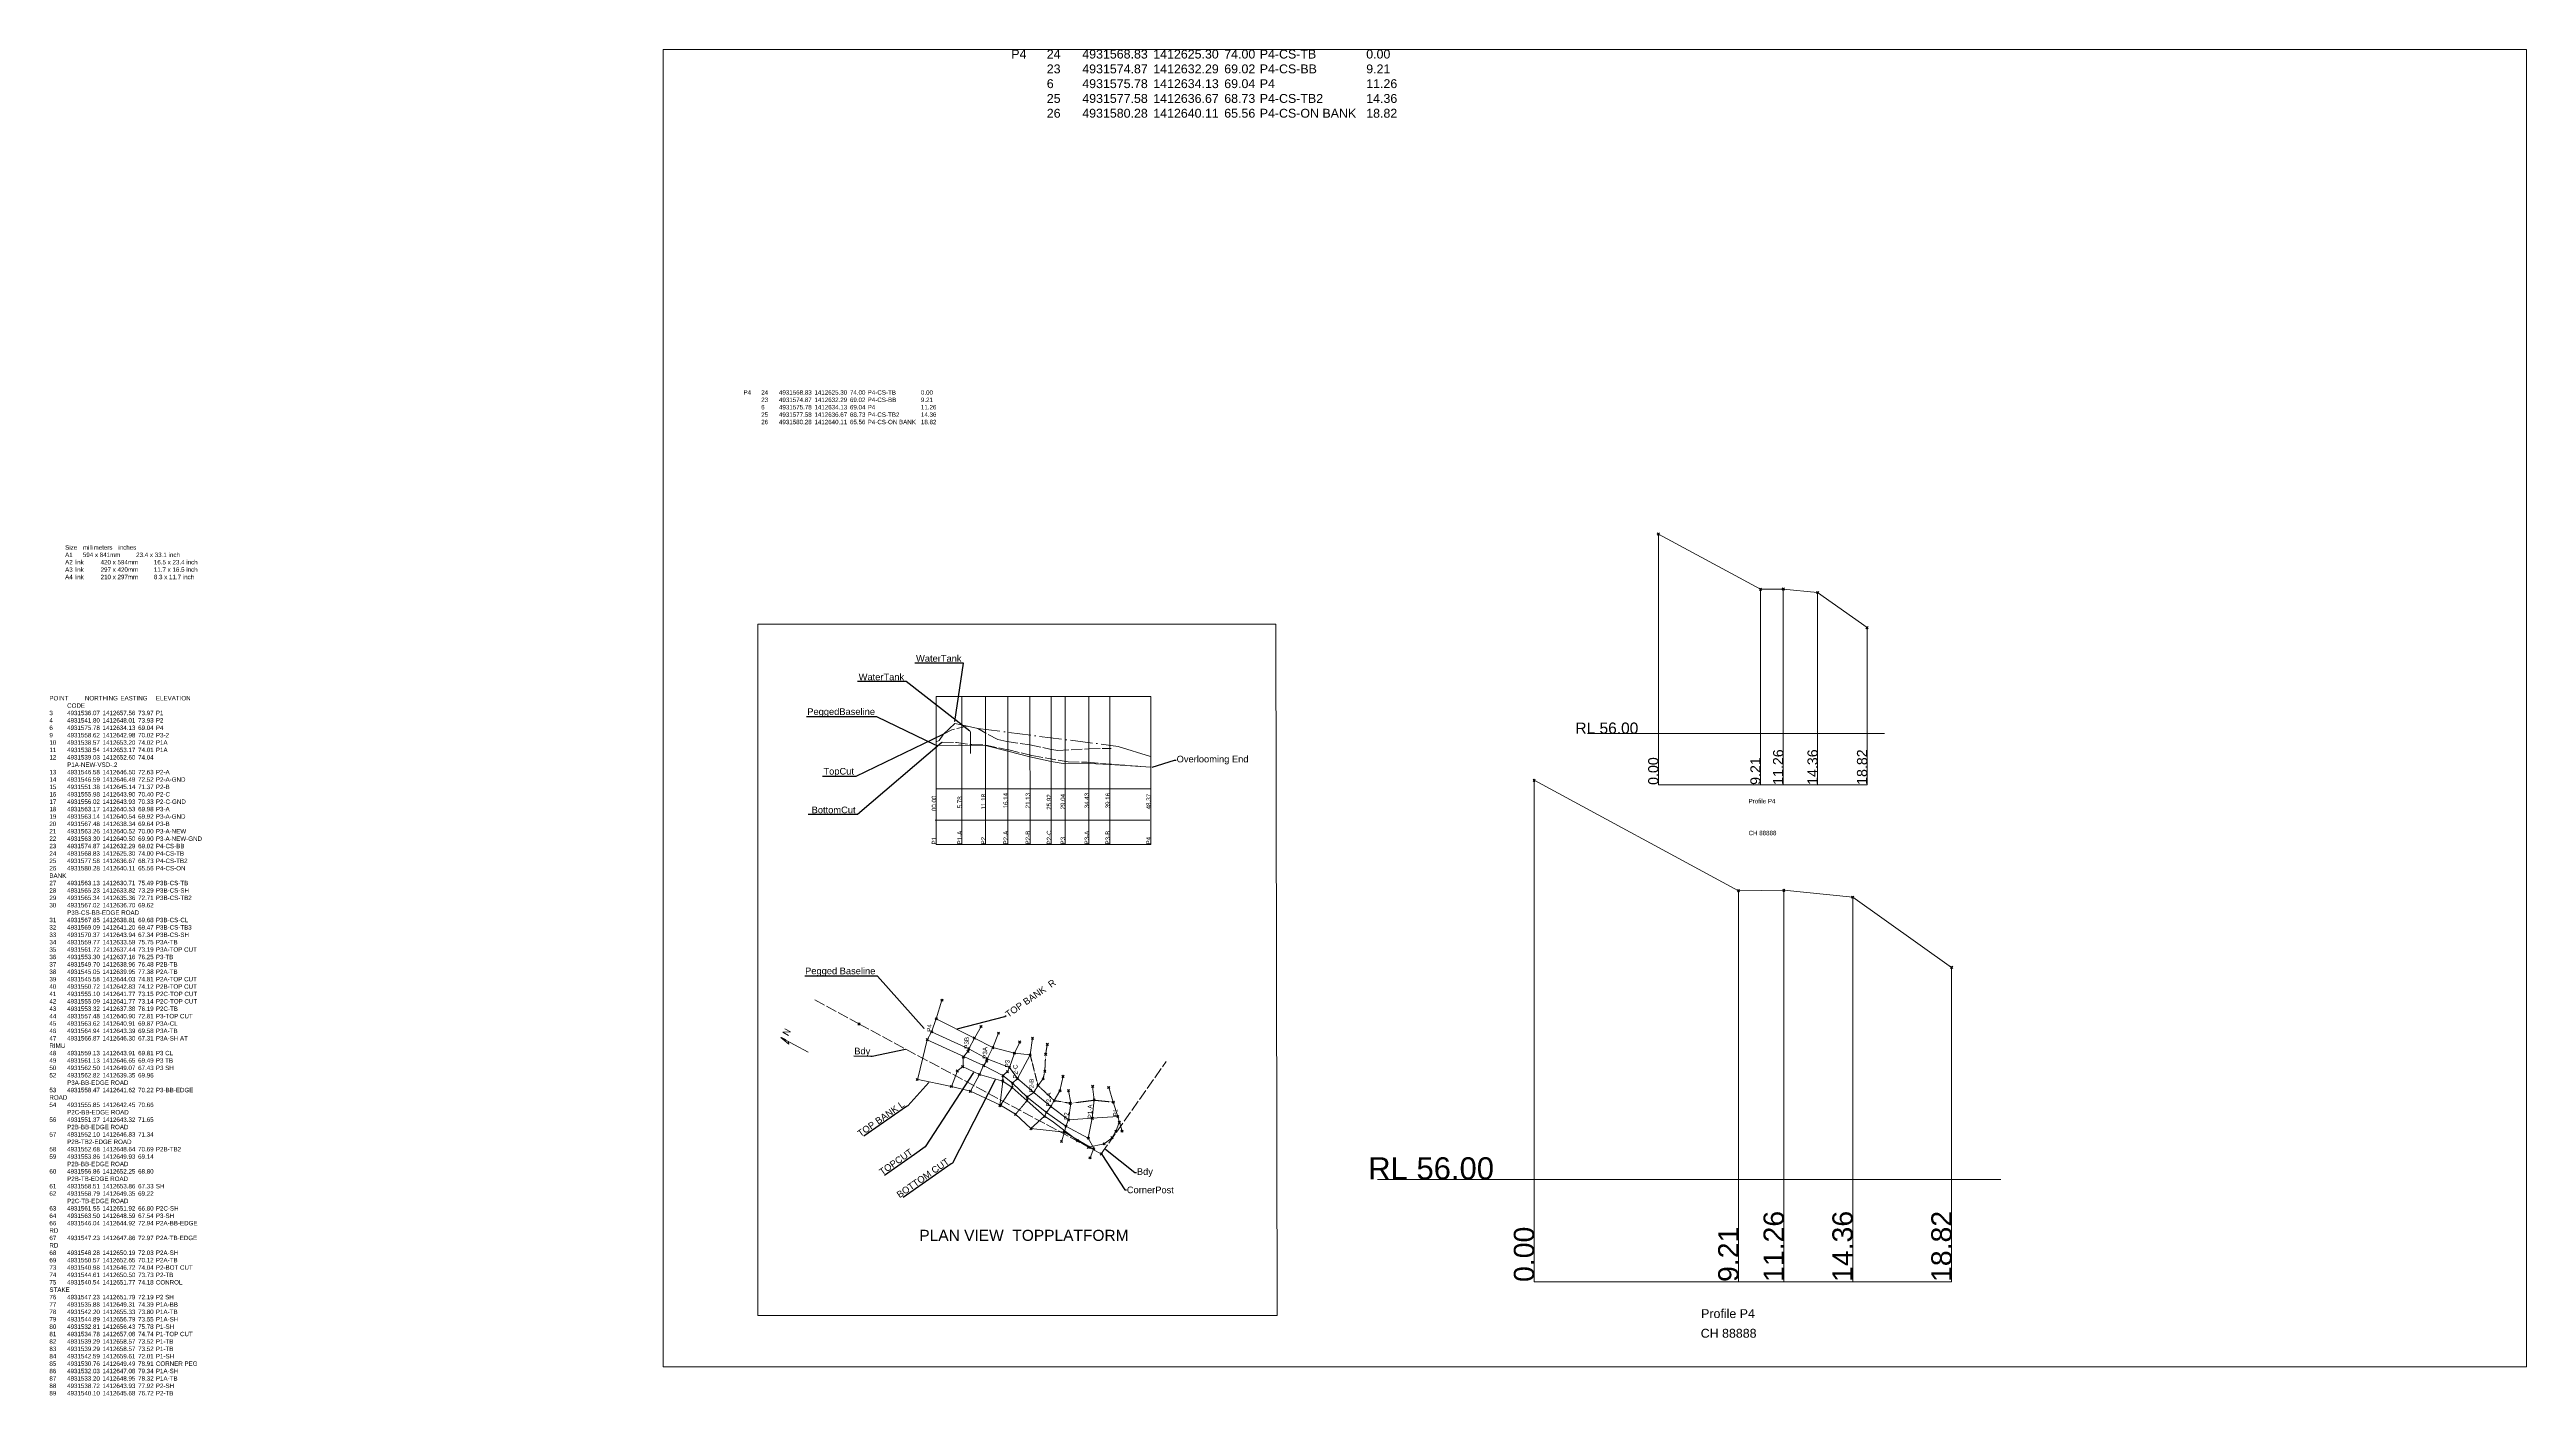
# Model space of a CAD drawing. Extents: x -31393 to 8567538, y -116403 to 8517995.
# Drawn here: x -31393 to 80264, y -3665 to 57026 of the extents above; entities that cross this region are included whole.
import ezdxf
from ezdxf import colors
from ezdxf.entities.mleader import LeaderData, LeaderLine
from ezdxf.math import Vec2, Vec3

# ---------------------------------------------------------------- set-up
doc = ezdxf.new("R2010")
doc.units = 0
doc.header["$MEASUREMENT"] = 0
doc.header["$PDMODE"] = 35
doc.header["$PDSIZE"] = 50
for name, pattern in [('ACAD_ISO02W100', [15, 12, -3]), ('DASHDOT2', [0.7, 0.5, -0.1, 0, -0.1]), ('DASHED', [0.6, 0.5, -0.1]), ('DASHED2', [0.3, 0.25, -0.05])]:
    doc.linetypes.add(name, pattern=pattern)
doc.layers.get('0').update_dxf_attribs({"linetype": 'CONTINUOUS'})
doc.layers.add('Boundary', color=7, linetype='CONTINUOUS')
doc.layers.add('VIEWPORTS', color=7, linetype='CONTINUOUS')
doc.styles.add('Annotative', font='txt.shx', dxfattribs={"height": 200})
doc.styles.add('MtXpl_arial_ttf_shx', font='arial.ttf.shx')
doc.styles.get("Standard").update_dxf_attribs({"font": 'arial.ttf', "height": 200})

msp = doc.modelspace()

# ---------------------------------------------------------------- linework, layer by layer
at = {"color": 7, "linetype": 'Continuous', "lineweight": 0}
for p, q in [((41131.06042, 35178.2598), (41131.06042, 23867.64377)), ((41131.06042, 35178.2598), (41131.06042, 23867.64377)), ((45737.56042, 32688.2598), (45737.56042, 23867.64377)), ((46760.06042, 32698.2598), (46760.06042, 23867.64377)), ((48311.06042, 32543.2598), (48311.06042, 23867.64377)), ((45737.56042, 30198.2598), (45737.56042, 23867.64377)), ((46760.06042, 30218.2598), (46760.06042, 23867.64377)), ((50541.06042, 30958.2598), (50541.06042, 23867.64377)), ((48311.06042, 29908.2598), (48311.06042, 23867.64377)), ((8576.6267, 27858.1466), (8577.1504, 21177.8813)), ((8576.6267, 27858.1466), (18249.95975, 27858.1466)), ((9731.84443, 27858.1466), (9731.84443, 21177.8813)), ((10804.04963, 27858.1466), (10804.04963, 21177.8813)), ((11804.95793, 27858.1466), (11804.95793, 21177.8813)), ((12802.79079, 27858.1466), (12806.10947, 21177.8813)), ((13761.82572, 27858.1466), (13761.82572, 21177.8813)), ((14383.83858, 27858.1466), (14383.83858, 21177.8813)), ((15463.84043, 27858.1466), (15463.84043, 21177.8813)), ((16408.35936, 27858.1466), (16408.35936, 21177.8813)), ((18249.95975, 27858.1466), (18249.95975, 21177.8813)), ((9418.35894, 26637.51785), (8900.6267, 26157.51785)), ((10460.4267, 26409.51785), (9988.8667, 26517.51785)), ((11763.96715, 25817.51785), (11361.0267, 25909.51785)), ((51331.72947, 26178.26007), (37933.86306, 26178.26007)), ((50541.06042, 23867.64377), (50541.06042, 26738.2598)), ((16780.6267, 25603.51785), (18234.51332, 25153.62675)), ((8577.96633, 23692.9834), (18251.29937, 23692.9834)), ((35530.89956, 24075.9514), (35530.89956, 1454.71934)), ((35530.89956, 24075.9514), (35530.89956, 1454.71934)), ((41131.06042, 23867.64377), (50541.06042, 23867.64377)), ((8536.39134, 22269.74659), (18209.72439, 22269.74659)), ((44743.89956, 19095.9514), (44743.89956, 1454.71934)), ((46788.89956, 19115.9514), (46788.89956, 1454.71934)), ((49890.89956, 18805.9514), (49890.89956, 1454.71934)), ((54350.89956, 15635.9514), (54350.89956, 1454.71934)), ((44743.89956, 14115.9514), (44743.89956, 1454.71934)), ((46788.89956, 14155.9514), (46788.89956, 1454.71934)), ((49890.89956, 13535.9514), (49890.89956, 1454.71934)), ((54350.89956, 1454.71934), (54350.89956, 7195.9514)), ((56565.79115, 6075.95194), (28472.71605, 6075.95194)), ((35530.89956, 1454.71934), (54350.89956, 1454.71934))]:
    msp.add_line(p, q, dxfattribs=at)
at = {"color": 7, "linetype": 'DASHED2', "lineweight": 0, "ltscale": 2000}
for p, q in [((10808.0267, 26203.51785), (10460.4267, 26409.51785)), ((11361.0267, 25909.51785), (10808.0267, 26203.51785))]:
    msp.add_line(p, q, dxfattribs=at)
at = {"color": 7, "linetype": 'Continuous', "lineweight": 0, "ltscale": 1000}
for p, q in [((8577.1504, 21177.8813), (18249.95975, 21177.8813)), ((10296.04021, 12449.70284, -1888), (8579.96832, 13320.98767, -2036)), ((11130.89103, 12021.021, -1866), (10296.04021, 12449.70284, -1888)), ((12102.03977, 11770.78488, -1884), (11130.89103, 12021.021, -1866)), ((12812.81458, 11697.14268, -1938), (12102.03977, 11770.78488, -1884))]:
    msp.add_line(p, q, dxfattribs=at)
for points in [[(-3735.80196, 57019.65804), (80264.19804, 57019.65804), (80264.19804, -2380.34196), (-3735.80196, -2380.34196)], [(543.04791, 31109.92579), (23882.60973, 31109.92579), (23941.37872, -54.55034), (543.04791, -54.55034)]]:
    msp.add_lwpolyline(points, close=True, dxfattribs=at)
at = {"color": 7, "linetype": 'Continuous', "lineweight": 0}
for points in [[(41131.06042, 35178.2598), (45737.56042, 32688.2598), (46760.06042, 32698.2598), (48311.06042, 32543.2598), (50541.06042, 30958.2598)], [(8576.6267, 25649.51785), (9581.65283, 25659.51785), (9731.84443, 25663.51785), (10804.04963, 25641.51785), (11804.95793, 25381.51785), (12802.79079, 25129.51785), (13761.82572, 24921.51785), (14383.83858, 24817.51785), (15463.84043, 24829.51785), (16408.35936, 24791.51785), (18249.95975, 24663.51785)], [(35530.89956, 24075.9514), (44743.89956, 19095.9514), (46788.89956, 19115.9514), (49890.89956, 18805.9514), (54350.89956, 15635.9514)]]:
    msp.add_lwpolyline(points, dxfattribs=at)
at = {"color": 7, "linetype": 'DASHED2', "lineweight": 0, "ltscale": 2000}
for points in [[(9988.8667, 26517.51785), (9274.4267, 26351.51785), (8900.6267, 26157.51785), (8710.6267, 25867.51785), (8576.6267, 25804.91785)], [(8852.79073, 25794.86426), (9492.6267, 25779.51785), (10176.0267, 25681.51785)], [(10176.0267, 25681.51785), (10808.00152, 25663.51785), (11797.73604, 25443.51785)], [(11763.96715, 25817.51785), (12802.79079, 25679.51785), (13692.78965, 25485.51785), (14057.71671, 25417.51785), (15463.8267, 25493.51785), (16464.32372, 25513.51785)], [(12892.70618, 25185.51785), (11856.3424, 25449.51785), (11797.83103, 25442.70232)], [(12892.70618, 25185.51785), (14528.52722, 24899.51785), (15379.43276, 24885.82843), (18271.76484, 24659.51785)]]:
    msp.add_lwpolyline(points, dxfattribs=at)
at = {"color": 7, "linetype": 'DASHDOT2', "lineweight": 0, "ltscale": 2000}
msp.add_lwpolyline([(9418.35894, 26637.51785), (9988.8667, 26517.51785), (10460.4267, 26409.51785), (16780.6267, 25603.51785)], dxfattribs=at)
at = {"color": 7, "linetype": 'Continuous', "lineweight": 0, "elevation": -15782}
for points in [[(7749.19634, 10629.65615), (8173.25582, 12374.56021), (8370.31809, 12734.71915), (8579.96832, 13320.98767), (8833.8258, 14157.94668)], [(15434.33404, 7939.16135), (14424.97313, 8477.59849), (13549.62808, 9100.10555), (12676.07696, 9789.78985), (12019.62922, 10423.95731), (11583.10078, 10757.98563), (10712.20082, 11210.25685), (8173.25582, 12374.56021)], [(16764.1532, 8916.67094), (15611.9959, 8832.63785), (14538.05161, 8763.66151), (13743.75234, 9370.31246), (12973.1042, 10000.20567), (12242.5995, 10621.58387), (12242.5995, 10621.58387), (11882.56571, 11128.80736), (10876.00852, 11520.27465), (10046.72556, 11972.38722), (8370.31809, 12734.71915)], [(9261.13069, 10269.92526), (9529.75133, 10970.72977), (9791.84521, 11181.10963), (9796.2516, 11594.36236), (10012.16827, 11857.85428), (10046.72556, 11972.38722), (10296.04021, 12449.70284), (10598.10757, 12973.72127)], [(10118.40244, 10049.82267), (10525.46575, 10810.93992), (10712.20082, 11210.25685), (10853.41066, 11416.55707), (10876.00852, 11520.27465), (11130.89103, 12021.021), (11386.24645, 12671.03147)], [(11479.22426, 9427.86772), (11994.25809, 10223.07848), (12019.62922, 10423.95731), (12242.5995, 10621.58387), (12812.81458, 11697.14268), (12917.25538, 12444.13138)], [(11445.47547, 9399.35424), (11578.70746, 10513.19859), (11583.10078, 10757.98563), (11788.70546, 10938.57), (11882.56571, 11128.80736), (12102.03977, 11770.78488), (12341.35671, 12272.84006)], [(15672.34601, 7446.02727), (14355.53513, 8214.12484), (12848.94845, 8367.78864), (12153.33967, 9016.04201), (11479.22426, 9427.86772), (10118.40244, 10049.82267), (9261.13069, 10269.92526), (7687.82895, 10599.44817)], [(13456.58547, 8922.64831), (12670.36263, 9627.08968), (11995.40522, 10221.44016), (11578.70746, 10513.19859), (10525.46575, 10810.93992), (9769.43431, 11165.40917)], [(12848.94845, 8367.78864), (13456.58547, 8922.64831), (13549.62808, 9100.10555), (13746.53779, 9369.82127), (13894.78602, 9632.32167), (14156.0662, 10071.62643), (14296.40054, 10728.99563)], [(14227.13282, 7787.28899), (14355.53513, 8214.12484), (14424.97313, 8477.59849), (14538.05161, 8763.66151), (14646.25634, 9508.66844), (14538.64607, 10083.1434)], [(15510.63321, 7052.59807), (15687.36338, 7482.56286), (15434.33404, 7939.16135), (15611.9959, 8832.63785), (15695.61754, 9665.15177), (15626.23465, 10273.34089)], [(16952.98704, 8252.95279), (16833.49346, 8650.26537), (16764.1532, 8916.67094), (16560.24803, 9560.07026), (16352.08079, 10220.01753)]]:
    msp.add_lwpolyline(points, dxfattribs=at)
at = {"color": 7, "linetype": 'Continuous', "lineweight": 0}
msp.add_polyline3d([(13456.58547, 8922.64831, -820), (13801.01714, 8709.69098, -728), (14443.84885, 8210.0397, -434), (14946.41349, 7827.02955, -228), (15438.15365, 7529.21817, -120), (16148.7363, 7682.50319, -286), (16503.10173, 7957.48163, -480), (16672.48338, 8242.10393, -610), (16826.28424, 8650.10062, -846)], dxfattribs=at)
for p in [(41131.06042, 35178.2598), (41131.06042, 35178.2598), (45737.56042, 32688.2598), (46760.06042, 32698.2598), (48311.06042, 32543.2598), (50541.06042, 30958.2598), (35530.89956, 24075.9514), (35530.89956, 24075.9514), (44743.89956, 19095.9514), (46788.89956, 19115.9514), (49890.89956, 18805.9514), (54350.89956, 15635.9514), (8833.8258, 14157.94668, -2670), (8173.25582, 12374.56021, -1978), (8370.31809, 12734.71915, -1974), (8579.96832, 13320.98767, -2036), (10296.04021, 12449.70284, -1888), (10598.10757, 12973.72127, -2314), (11386.24645, 12671.03147, -2320), (12341.35671, 12272.84006, -2296), (12917.25538, 12444.13138, -2422), (9769.43431, 11165.40917, -1240), (9796.2516, 11594.36236, -1858), (10012.16827, 11857.85428, -1854), (10046.72556, 11972.38722, -1846), (10712.20082, 11210.25685, -1790), (10853.41066, 11416.55707, -1782), (10876.00852, 11520.27465, -1808), (11130.89103, 12021.021, -1866), (11882.56571, 11128.80736, -1820), (12102.03977, 11770.78488, -1884), (12812.81458, 11697.14268, -1938), (13509.32351, 11713.61422, -2022), (13583.81685, 12168.62492, -2316), (7720.93559, 10583.17125, -982), (9261.13069, 10269.92526, -684), (9529.75133, 10970.72977, -1124), (10118.40244, 10049.82267, -632), (10525.46575, 10810.93992, -1144), (11578.70746, 10513.19859, -1220), (11583.10078, 10757.98563, -1738), (11788.70546, 10938.57, -1778), (11994.25809, 10223.07848, -1152), (11995.40522, 10221.44016, -1154), (12019.62922, 10423.95731, -1650), (12242.27305, 10611.5892, -1702), (12242.5995, 10621.58387, -1716), (12973.1042, 10000.20567, -1508), (13167.38711, 10312.02958, -1514), (13397.38968, 10614.68254, -1644), (13473.37182, 10955.98404, -1954), (14156.0662, 10071.62643, -1376), (14296.40054, 10728.99563, -1758), (14538.64607, 10083.1434, -1344), (15626.23465, 10273.34089, -1072), (16352.08079, 10220.01753, -1380), (11445.47547, 9399.35424, -532), (11479.22426, 9427.86772, -544), (12153.33967, 9016.04201, -486), (12670.36263, 9627.08968, -958), (12676.07696, 9789.78985, -1452), (13456.58547, 8922.64831, -820), (13549.62808, 9100.10555, -1194), (13743.75234, 9370.31246, -1278), (13746.53779, 9369.82127, -1256), (13894.78602, 9632.32167, -1188), (14627.85051, 9505.92372, -1036), (15695.61754, 9665.15177, -1022), (16560.24803, 9560.07026, -1078), (16560.24803, 9560.07026, -1078), (16764.1532, 8916.67094, -988), (12848.94845, 8367.78864, -306), (14227.13282, 7787.28899, -198), (14355.53513, 8214.12484, -438), (14424.97313, 8477.59849, -974), (14542.25192, 8759.92044, -996), (14946.41349, 7827.02955, -228), (15434.33404, 7939.16135, -904), (15611.9959, 8832.63785, -974), (16503.10173, 7957.48163, -480), (16672.48338, 8242.10393, -610), (16833.49346, 8650.26537, -834), (16952.98704, 8252.95279, -626), (15438.15365, 7529.21817, -120), (15510.63321, 7052.59807, 86), (15682.78509, 7458.79474, -118), (16148.7363, 7682.50319, -286)]:
    msp.add_point(p, dxfattribs=at)
at = {"layer": 'Boundary', "color": 7, "linetype": 'DASHED', "lineweight": 0, "ltscale": 1000, "elevation": -15782}
msp.add_lwpolyline([(3100.43044, 14172.10244), (5095.08332, 13086.10512), (16018.94491, 7226.6172), (18942.66295, 11394.47717)], dxfattribs=at)
at = {"layer": 'Boundary', "color": 7, "linetype": 'Continuous', "lineweight": 0}
for p in [(5092.62523, 13089.26705, -15782), (5095.08332, 13086.10512, -15782), (16018.45372, 7223.83175, -15782)]:
    msp.add_point(p, dxfattribs=at)
at = {"layer": 'VIEWPORTS', "color": 7, "linetype": 'ACAD_ISO02W100', "lineweight": 0}
for p, q in [((10118.88082, 26268.06042), (10118.88082, 25280.37043)), ((1577.6463, 12482.87584), (1803.65214, 12359.34526)), ((1803.65214, 12359.34526), (1577.6463, 12482.87584))]:
    msp.add_line(p, q, dxfattribs=at)
at = {"layer": 'VIEWPORTS', "color": 7, "lineweight": 0}
for p, q in [((1577.6463, 12482.87584), (1927.67927, 12172.51357)), ((1927.67927, 12172.51357), (1901.5515, 12305.8353))]:
    msp.add_line(p, q, dxfattribs=at)
msp.add_lwpolyline([(1577.6463, 12482.87584), (2802.06465, 11813.63162)], dxfattribs=at)
at = {"layer": 'VIEWPORTS', "color": 7, "linetype": 'ACAD_ISO02W100', "lineweight": 0}
for points, elevation in [([(12153.33967, 9016.04201), (12670.36263, 9627.08968), (12676.07696, 9789.78985), (12973.1042, 10000.20567), (13167.38711, 10312.02958), (13397.38968, 10614.68254), (13473.37182, 10955.98404), (13509.32351, 11713.61422), (13583.81685, 12168.62492)], -486), ([(13894.78602, 9632.32167), (13167.38711, 10312.02958), (12812.81458, 11697.14268)], -978), ([(16560.24803, 9560.07026), (15693.80433, 9647.09996), (14646.25634, 9508.66844), (13894.78602, 9632.32167)], -1078)]:
    msp.add_lwpolyline(points, dxfattribs=dict(at, elevation=elevation))

# ---------------------------------------------------------------- texts
at = {"color": 7, "linetype": 'Continuous', "lineweight": 0, "style": 'MtXpl_arial_ttf_shx'}
for height, p in [(500, (37392.0001, 26178.26007)), (1000, (28052.77892, 6075.95194))]:
    msp.add_text('RL 56.00', height=height, dxfattribs=at).set_placement(p)
for s, height, p in [('0.00', 458.335, (41131.06042, 23867.64377)), ('9.21', 458.335, (45737.56042, 23867.64377)), ('11.26', 458.335, (46760.06042, 23867.64377)), ('14.36', 458.335, (48311.06042, 23867.64377)), ('18.82', 458.335, (50541.06042, 23867.64377)), ('11.26', 916.67, (46788.89956, 1454.71934)), ('14.36', 916.67, (49890.89956, 1454.71934)), ('18.82', 916.67, (54350.89956, 1454.71934)), ('0.00', 916.67, (35530.89956, 1454.71934)), ('9.21', 916.67, (44743.89956, 1454.71934))]:
    msp.add_text(s, height=height, rotation=90, dxfattribs=at).set_placement(p)
at = {"color": 7, "linetype": 'ACAD_ISO02W100', "lineweight": 0}
for s, p in [('P2                11.18', (10804.04963, 21177.8813)), ('P2-A             16.14', (11804.95793, 21177.8813)), ('P2-B             21.13', (12806.10947, 21177.8813)), ('P3                29.04', (14383.83858, 21177.8813)), ('P3-A             34.43', (15463.84043, 21177.8813)), ('P3-B             39.16', (16408.35936, 21177.8813)), ('P1               00.00', (8577.1504, 21177.8813)), ('P1-A             5.78', (9731.84443, 21177.8813)), ('P2-C            25.92', (13761.82572, 21177.8813)), ('P4                48.37', (18249.95975, 21177.8813))]:
    msp.add_text(s, height=200, rotation=90, dxfattribs=at).set_placement(p)
at = {"color": 7, "linetype": 'Continuous', "lineweight": 0, "ltscale": 1000, "style": 'Annotative'}
msp.add_text('N', height=300, rotation=61.3398071664, dxfattribs=at).set_placement((1898.53502, 12524.81529))
at = {"color": 7, "linetype": 'Continuous', "lineweight": 0}
for s, p in [('P4', (8370.31809, 12734.71915, -1974)), ('P3B', (10046.72556, 11972.38722, -1846)), ('P3A', (10876.00852, 11520.27465, -1808)), ('P3', (11882.56571, 11128.80736, -1820)), ('P2-C', (12242.5995, 10621.58387, -1716)), ('P2-B', (12973.1042, 10000.20567, -15782)), ('P2-A', (13746.53779, 9369.82127, -15782)), ('P2', (14542.25192, 8759.92044, -996)), ('P1-A', (15611.9959, 8832.63785, -15782)), ('P1', (16764.1532, 8916.67094, -15782))]:
    msp.add_text(s, height=200, rotation=90, dxfattribs=at).set_placement(p)
at = {"color": 7, "linetype": 'Continuous', "lineweight": 0, "attachment_point": 1}
for s, width, gutter_width, heights, insert, char_height in [('^IP4^I24^I4931568.83 ^I1412625.30 ^I74.00 ^IP4-CS-TB^I^I0.00 \\P^I^I23^I4931574.87 ^I1412632.29 ^I69.02 ^IP4-CS-BB^I^I9.21 \\P^I^I6^I4931575.78 ^I1412634.13 ^I69.04 ^IP4^I^I^I11.26 \\P^I^I25^I4931577.58 ^I1412636.67 ^I68.73 ^IP4-CS-TB2^I^I14.36 \\P^I^I26^I4931580.28 ^I1412640.11 ^I65.56 ^IP4-CS-ON BANK^I18.82 ', 20462.6466785, 5000, [0], (10361.74603, 57019.65804), 400), ('^IP4^I24^I4931568.83 ^I1412625.30 ^I74.00 ^IP4-CS-TB^I^I0.00 \\P^I^I23^I4931574.87 ^I1412632.29 ^I69.02 ^IP4-CS-BB^I^I9.21 \\P^I^I6^I4931575.78 ^I1412634.13 ^I69.04 ^IP4^I^I^I11.26 \\P^I^I25^I4931577.58 ^I1412636.67 ^I68.73 ^IP4-CS-TB2^I^I14.36 \\P^I^I26^I4931580.28 ^I1412640.11 ^I65.56 ^IP4-CS-ON BANK^I18.82 ', 11587.5779074, 2500, [0], (-912.1184, 41663.93974), 200), ('POINT^INORTHING^IEASTING^IELEVATION^ICODE\\P3^I4931536.07 ^I1412657.56 ^I73.97 ^IP1\\P4^I4931541.80 ^I1412648.01 ^I73.93 ^IP2\\P6^I4931575.78 ^I1412634.13 ^I69.04 ^IP4\\P9^I4931558.62 ^I1412642.98 ^I70.02 ^IP3-2\\P10^I4931538.57 ^I1412653.20 ^I74.02 ^IP1A\\P11^I4931538.54 ^I1412653.17 ^I74.01 ^IP1A\\P12^I4931539.03 ^I1412652.60 ^I74.04 ^IP1A-NEW-VSD-.2\\P13^I4931546.58 ^I1412646.50 ^I72.63 ^IP2-A\\P14^I4931546.59 ^I1412646.49 ^I72.52 ^IP2-A-GND\\P15^I4931551.38 ^I1412645.14 ^I71.37 ^IP2-B\\P16^I4931555.98 ^I1412643.90 ^I70.40 ^IP2-C\\P17^I4931556.02 ^I1412643.93 ^I70.33 ^IP2-C-GND\\P18^I4931563.17 ^I1412640.53 ^I69.98 ^IP3-A\\P19^I4931563.14 ^I1412640.54 ^I69.92 ^IP3-A-GND\\P20^I4931567.48 ^I1412638.34 ^I69.64 ^IP3-B\\P21^I4931563.26 ^I1412640.52 ^I70.00 ^IP3-A-NEW\\P22^I4931563.30 ^I1412640.50 ^I69.90 ^IP3-A-NEW-GND\\P23^I4931574.87 ^I1412632.29 ^I69.02 ^IP4-CS-BB\\P24^I4931568.83 ^I1412625.30 ^I74.00 ^IP4-CS-TB\\P25^I4931577.58 ^I1412636.67 ^I68.73 ^IP4-CS-TB2\\P26^I4931580.28 ^I1412640.11 ^I65.56 ^IP4-CS-ON BANK\\P27^I4931563.13 ^I1412630.71 ^I75.49 ^IP3B-CS-TB\\P28^I4931565.23 ^I1412633.82 ^I73.29 ^IP3B-CS-SH\\P29^I4931565.34 ^I1412635.36 ^I72.71 ^IP3B-CS-TB2\\P30^I4931567.02 ^I1412636.70 ^I69.62 ^IP3B-CS-BB-EDGE ROAD\\P31^I4931567.85 ^I1412638.81 ^I69.68 ^IP3B-CS-CL\\P32^I4931569.09 ^I1412641.20 ^I69.47 ^IP3B-CS-TB3\\P33^I4931570.37 ^I1412643.94 ^I67.34 ^IP3B-CS-SH\\P34^I4931559.77 ^I1412633.59 ^I75.75 ^IP3A-TB\\P35^I4931561.72 ^I1412637.44 ^I73.19 ^IP3A-TOP CUT\\P36^I4931553.30 ^I1412637.16 ^I76.25 ^IP3-TB\\P37^I4931549.70 ^I1412638.96 ^I76.48 ^IP2B-TB\\P38^I4931545.05 ^I1412639.95 ^I77.38 ^IP2A-TB\\P39^I4931545.58 ^I1412644.03 ^I74.81 ^IP2A-TOP CUT\\P40^I4931550.72 ^I1412642.83 ^I74.12 ^IP2B-TOP CUT\\P41^I4931555.10 ^I1412641.77 ^I73.15 ^IP2C-TOP CUT\\P42^I4931555.09 ^I1412641.77 ^I73.14 ^IP2C-TOP CUT\\P43^I4931553.32 ^I1412637.38 ^I76.19 ^IP2C-TB\\P44^I4931557.48 ^I1412640.90 ^I72.81 ^IP3-TOP CUT\\P45^I4931563.62 ^I1412640.91 ^I69.87 ^IP3A-CL\\P46^I4931564.94 ^I1412643.39 ^I69.58 ^IP3A-TB\\P47^I4931566.87 ^I1412646.30 ^I67.31 ^IP3A-SH AT RIMU\\P48^I4931559.13 ^I1412643.91 ^I69.81 ^IP3 CL\\P49^I4931561.13 ^I1412646.65 ^I69.49 ^IP3 TB\\P50^I4931562.50 ^I1412649.07 ^I67.43 ^IP3 SH\\P52^I4931562.82 ^I1412639.35 ^I69.96 ^IP3A-BB-EDGE ROAD\\P53^I4931558.47 ^I1412641.62 ^I70.22 ^IP3-BB-EDGE ROAD\\P54^I4931555.85 ^I1412642.45 ^I70.66 ^IP2C-BB-EDGE ROAD\\P56^I4931551.37 ^I1412643.32 ^I71.65 ^IP2B-BB-EDGE ROAD\\P57^I4931552.10 ^I1412646.83 ^I71.34 ^IP2B-TB2-EDGE ROAD\\P58^I4931552.68 ^I1412648.64 ^I70.69 ^IP2B-TB2\\P59^I4931553.86 ^I1412649.93 ^I69.14 ^IP2B-BB-EDGE ROAD\\P60^I4931556.86 ^I1412652.25 ^I68.80 ^IP2B-TB-EDGE ROAD\\P61^I4931558.51 ^I1412653.86 ^I67.33 ^ISH\\P62^I4931558.79 ^I1412649.35 ^I69.22 ^IP2C-TB-EDGE ROAD\\P63^I4931561.55 ^I1412651.92 ^I66.80 ^IP2C-SH\\P64^I4931563.50 ^I1412648.59 ^I67.54 ^IP3-SH\\P66^I4931546.04 ^I1412644.92 ^I72.94 ^IP2A-BB-EDGE RD\\P67^I4931547.23 ^I1412647.86 ^I72.97 ^IP2A-TB-EDGE RD\\P68^I4931548.28 ^I1412650.19 ^I72.03 ^IP2A-SH\\P69^I4931550.57 ^I1412652.65 ^I70.12 ^IP2A-TB\\P73^I4931540.98 ^I1412646.72 ^I74.04 ^IP2-BOT CUT\\P74^I4931544.61 ^I1412650.50 ^I73.73 ^IP2-TB\\P75^I4931540.54 ^I1412651.77 ^I74.18 ^ICONROL STAKE\\P76^I4931547.23 ^I1412651.79 ^I72.19 ^IP2 SH\\P77^I4931535.88 ^I1412649.31 ^I74.39 ^IP1A-BB\\P78^I4931542.20 ^I1412655.33 ^I73.80 ^IP1A-TB\\P79^I4931544.89 ^I1412656.79 ^I73.55 ^IP1A-SH\\P80^I4931532.81 ^I1412656.43 ^I75.78 ^IP1-SH\\P81^I4931534.78 ^I1412657.08 ^I74.74 ^IP1-TOP CUT\\P82^I4931539.29 ^I1412658.57 ^I73.52 ^IP1-TB\\P83^I4931539.29 ^I1412658.57 ^I73.52 ^IP1-TB\\P84^I4931542.59 ^I1412659.61 ^I72.01 ^IP1-SH\\P85^I4931530.76 ^I1412649.49 ^I78.91 ^ICORNER PEG\\P86^I4931532.03 ^I1412647.08 ^I79.34 ^IP1A-SH\\P87^I4931533.20 ^I1412648.95 ^I78.32 ^IP1A-TB\\P88^I4931538.72 ^I1412643.93 ^I77.92 ^IP2-SH\\P89^I4931540.10 ^I1412645.68 ^I76.72 ^IP2-TB', 6533.3517565, 200, [0], (-31399.87226, 27877.86406, -15782), 200), ('Profile P4', 4372.3006921, 6.25, [0], (45196.77061, 23237.54396), 200), ('CH 88888', 4372.3006921, 6.25, [0], (45196.77061, 21797.58912), 200), ('PLAN VIEW  TOPPLATFORM', 12013.2236481, 200, [40], (7817.53512, 3806.1018, -15782), 500), ('Profile P4', 8744.6013842, 12.5, [0], (43059.06435, 226.56776), 400), ('CH 88888', 8744.6013842, 12.5, [0], (43040.22115, -659.62273), 400)]:
    msp.add_mtext_dynamic_manual_height_columns(s, width=width, gutter_width=gutter_width, heights=heights, dxfattribs=dict(at, insert=insert, char_height=char_height))
at = {"color": 7, "linetype": 'Continuous', "lineweight": 0, "insert": (-30690.37907, 34675.62823), "char_height": 200, "width": 9884.6507115, "attachment_point": 1}
msp.add_mtext('Size^Imillimeters^Iinches\\PA1^I594 x 841mm^I23.4 x 33.1 inch\\PA2 link^I420 x 594mm^I16.5 x 23.4 inch\\PA3 link^I297 x 420mm^I11.7 x 16.5 inch\\PA4 link^I210 x 297mm^I8.3 x 11.7 inch', dxfattribs=at)

# ---------------------------------------------------------------- leaders
at = {"color": 7, "linetype": 'Continuous', "lineweight": 0, "ltscale": 1000}
ml = msp.add_multileader_mtext('Standard', dxfattribs=at)
ml.set_content('WaterTank', color=7, style='MtXpl_arial_ttf_shx')
ml.set_leader_properties()
ml.build(insert=Vec2(0, 0))
ml.multileader.update_dxf_attribs({"text_right_attachment_type": 6, "dogleg_length": 72, "arrow_head_size": 36})
ctx = ml.context
ctx.base_point, ctx.char_height, ctx.arrow_head_size, ctx.landing_gap_size, ctx.plane_origin = Vec3(7679.42132, 29568.25306), 300, 36, 18, Vec3(10817.21525, 27890.43463)
ctx.right_attachment, ctx.text_align_type = 6, 2
notes = []
notes.append((ctx, [(0, (1, 1, 0), (9806.9984, 29360.70872), (-1, 0), 72, [(0, [(9416.843, 26683.68635)], 0, [])])]))
ctx.mtext.insert, ctx.mtext.alignment, ctx.mtext.flow_direction = Vec3(9716.9984, 29720.70872), 3, 5
ml = msp.add_multileader_mtext('Standard', dxfattribs=at)
ml.set_content('WaterTank', color=7, style='MtXpl_arial_ttf_shx')
ml.set_leader_properties()
ml.build(insert=Vec2(0, 0))
ml.multileader.update_dxf_attribs({"text_right_attachment_type": 6, "dogleg_length": 72, "arrow_head_size": 36})
ctx = ml.context
ctx.base_point, ctx.char_height, ctx.arrow_head_size, ctx.landing_gap_size, ctx.plane_origin = Vec3(5093.33927, 28732.00354), 300, 36, 18, Vec3(8231.13321, 27054.18511)
ctx.right_attachment, ctx.text_align_type = 6, 2
notes.append((ctx, [(0, (1, 1, 0), (7220.91635, 28524.45921), (-1, 0), 72, [(0, [(10118.88082, 26268.06042)], 0, [])])]))
ctx.mtext.insert, ctx.mtext.alignment, ctx.mtext.flow_direction = Vec3(7130.91635, 28884.45921), 3, 5
ml = msp.add_multileader_mtext('Standard', dxfattribs=at)
ml.set_content('PeggedBaseline', color=7, style='MtXpl_arial_ttf_shx')
ml.set_leader_properties()
ml.build(insert=Vec2(0, 0))
ml.multileader.update_dxf_attribs({"text_right_attachment_type": 6, "dogleg_length": 72, "arrow_head_size": 36})
ctx = ml.context
ctx.base_point, ctx.char_height, ctx.arrow_head_size, ctx.landing_gap_size, ctx.plane_origin = Vec3(2774.78741, 27127.79933), 300, 36, 18, Vec3(8175.57, 25927.42846)
ctx.right_attachment, ctx.text_align_type = 6, 2
notes.append((ctx, [(0, (1, 1, 0), (5907.13939, 26934.31365), (-1, 0), 72, [(0, [(8576.6267, 25649.51785)], 0, [])])]))
ctx.mtext.insert, ctx.mtext.alignment, ctx.mtext.flow_direction = Vec3(5817.13939, 27321.285), 3, 5
ml = msp.add_multileader_mtext('Standard', dxfattribs=at)
ml.set_content('BottomCut', color=7, style='MtXpl_arial_ttf_shx')
ml.set_leader_properties()
ml.build(insert=Vec2(0, 0))
ml.multileader.update_dxf_attribs({"text_right_attachment_type": 6, "dogleg_length": 72, "arrow_head_size": 36})
ctx = ml.context
ctx.base_point, ctx.char_height, ctx.arrow_head_size, ctx.landing_gap_size, ctx.plane_origin = Vec3(2943.60515, 22736.69823), 300, 36, 18, Vec3(8006.56135, 24900.78422)
ctx.right_attachment, ctx.text_align_type = 6, 2
notes.append((ctx, [(0, (1, 1, 0), (5031.48236, 22529.25622), (-1, 0), 72, [(0, [(8852.79073, 25794.86426)], 0, [])])]))
ctx.mtext.insert, ctx.mtext.alignment, ctx.mtext.flow_direction = Vec3(4941.48236, 22889.25622), 3, 5
ml = msp.add_multileader_mtext('Standard', dxfattribs=at)
ml.set_content('TopCut', color=7, style='MtXpl_arial_ttf_shx')
ml.set_leader_properties()
ml.build(insert=Vec2(0, 0))
ml.multileader.update_dxf_attribs({"text_right_attachment_type": 6, "dogleg_length": 72, "arrow_head_size": 36})
ctx = ml.context
ctx.base_point, ctx.char_height, ctx.arrow_head_size, ctx.landing_gap_size, ctx.plane_origin = Vec3(3510.43062, 24440.41871), 300, 36, 18, Vec3(7945.48951, 23322.59652)
ctx.right_attachment, ctx.text_align_type = 6, 2
notes.append((ctx, [(0, (1, 1, 0), (4958.81261, 24248.77479), (-1, 0), 72, [(0, [(8900.6267, 26157.51785)], 0, [])])]))
ctx.mtext.insert, ctx.mtext.alignment, ctx.mtext.flow_direction = Vec3(4868.81261, 24632.06264), 3, 5
ml = msp.add_multileader_mtext('Standard', dxfattribs=at)
ml.set_content('Overlooming End', color=7, style='MtXpl_arial_ttf_shx')
ml.set_leader_properties()
ml.build(insert=Vec2(0, 0))
ml.multileader.update_dxf_attribs({"text_right_attachment_type": 6, "dogleg_length": 72, "arrow_head_size": 36})
ctx = ml.context
ctx.base_point, ctx.char_height, ctx.arrow_head_size, ctx.landing_gap_size, ctx.plane_origin = Vec3(19397.44601, 24987.68842), 300, 36, 18, Vec3(23683.8912, 27349.56754)
ctx.right_attachment = 6
notes.append((ctx, [(1, (1, 1, 0), (19325.44601, 24987.68842), (1, 0), 72, [(0, [(18271.76484, 24659.51785)], 0, [])])]))
ctx.mtext.insert, ctx.mtext.flow_direction = Vec3(19415.44601, 25181.17409), 5
ml = msp.add_multileader_mtext('Standard', dxfattribs=at)
ml.set_content('Pegged Baseline', color=7, style='MtXpl_arial_ttf_shx')
ml.set_leader_properties()
ml.build(insert=Vec2(0, 0))
ml.multileader.update_dxf_attribs({"text_right_attachment_type": 6, "dogleg_length": 0.36, "arrow_head_size": 36})
ctx = ml.context
ctx.base_point, ctx.char_height, ctx.arrow_head_size, ctx.landing_gap_size, ctx.plane_origin, ctx.plane_x_axis, ctx.plane_y_axis = Vec3(2675.86292, 15438.89115, -15782), 300, 36, 18, Vec3(7299.36287, 15567.65936, -15782), Vec3(0.9999989873, -0.0014231584), Vec3(0.0014231584, 0.9999989873)
ctx.right_attachment, ctx.text_align_type = 6, 2
notes.append((ctx, [(0, (1, 1, 0), (5924.37554, 15240.78213, -15782), (-0.9999989873, 0.0014231584), 72, [(0, [(8065.45645, 12850.26595, -15782)], 0, [])])]))
ctx.mtext.insert, ctx.mtext.text_direction, ctx.mtext.rotation, ctx.mtext.alignment, ctx.mtext.flow_direction = Vec3(5834.92635, 15627.88117, -15782), Vec3(0.9999989873, -0.0014231584), 6.2817621483, 3, 5
ml = msp.add_multileader_mtext('Standard', dxfattribs=at)
ml.set_content('TOP BANK  R', color=7, style='MtXpl_arial_ttf_shx')
ml.set_leader_properties()
ml.build(insert=Vec2(0, 0))
ml.multileader.update_dxf_attribs({"text_right_attachment_type": 6, "dogleg_length": 72, "arrow_head_size": 36})
ctx = ml.context
ctx.base_point, ctx.char_height, ctx.arrow_head_size, ctx.landing_gap_size, ctx.plane_origin, ctx.plane_x_axis, ctx.plane_y_axis = Vec3(11726.86381, 13469.90328, -15782), 300, 36, 18, Vec3(12446.70921, 17666.78021, -15782), Vec3(0.8191603711, 0.5735645443), Vec3(-0.5735645443, 0.8191603711)
ctx.right_attachment = 6
notes.append((ctx, [(1, (1, 1, 0), (11667.88426, 13428.60663, -15782), (0.8191603711, 0.5735645443), 72, [(0, [(9486.0051, 12860.97425, -15782)], 0, [])])]))
ctx.mtext.insert, ctx.mtext.text_direction, ctx.mtext.rotation, ctx.mtext.flow_direction = Vec3(11654.10685, 13605.19689, -15782), Vec3(0.8191603711, 0.5735645443), 0.6108507208, 5
ml = msp.add_multileader_mtext('Standard', dxfattribs=at)
ml.set_content('Bdy', color=7, style='MtXpl_arial_ttf_shx')
ml.set_leader_properties()
ml.build(insert=Vec2(0, 0))
ml.multileader.update_dxf_attribs({"text_right_attachment_type": 6, "dogleg_length": 72, "arrow_head_size": 36})
ctx = ml.context
ctx.base_point, ctx.char_height, ctx.arrow_head_size, ctx.landing_gap_size, ctx.plane_origin, ctx.plane_x_axis, ctx.plane_y_axis = Vec3(4857.25693, 11821.76423, -15782), 300, 36, 18, Vec3(7222.82465, 11944.79858, -15782), Vec3(0.9999989873, -0.0014231584), Vec3(0.0014231584, 0.9999989873)
ctx.right_attachment, ctx.text_align_type = 6, 2
notes.append((ctx, [(0, (1, 1, 0), (5694.516, 11626.47289, -15782), (-0.9999989873, 0.0014231584), 72, [(0, [(7222.82465, 11944.79858, -15782)], 0, [])])]))
ctx.mtext.insert, ctx.mtext.text_direction, ctx.mtext.rotation, ctx.mtext.alignment, ctx.mtext.flow_direction = Vec3(5605.06856, 12014.79976, -15782), Vec3(0.9999989873, -0.0014231584), 6.2817621483, 3, 5
ml = msp.add_multileader_mtext('Standard', dxfattribs=at)
ml.set_content('TOP BANK L', color=7, style='MtXpl_arial_ttf_shx')
ml.set_leader_properties()
ml.build(insert=Vec2(0, 0))
ml.multileader.update_dxf_attribs({"text_right_attachment_type": 6, "dogleg_length": 72, "arrow_head_size": 36})
ctx = ml.context
ctx.base_point, ctx.char_height, ctx.arrow_head_size, ctx.landing_gap_size, ctx.plane_origin, ctx.plane_x_axis, ctx.plane_y_axis = Vec3(5114.20358, 8130.95581, -15782), 300, 36, 18, Vec3(8268.29114, 10477.87226, -15782), Vec3(0.8191603711, 0.5735645443), Vec3(-0.5735645443, 0.8191603711)
ctx.right_attachment, ctx.text_align_type = 6, 2
notes.append((ctx, [(0, (1, 1, 0), (7290.32128, 9401.40538, -15782), (-0.8191603711, -0.5735645443), 72, [(0, [(8268.29114, 10477.87226, -15782)], 0, [])])]))
ctx.mtext.insert, ctx.mtext.text_direction, ctx.mtext.rotation, ctx.mtext.alignment, ctx.mtext.flow_direction = Vec3(7010.11361, 9644.68231, -15782), Vec3(0.8191603711, 0.5735645443), 0.6108507208, 3, 5
ml = msp.add_multileader_mtext('Standard', dxfattribs=at)
ml.set_content('TOPCUT', color=7, style='MtXpl_arial_ttf_shx')
ml.set_leader_properties()
ml.build(insert=Vec2(0, 0))
ml.multileader.update_dxf_attribs({"text_right_attachment_type": 6, "dogleg_length": 72, "arrow_head_size": 36})
ctx = ml.context
ctx.base_point, ctx.char_height, ctx.arrow_head_size, ctx.landing_gap_size, ctx.plane_origin, ctx.plane_x_axis, ctx.plane_y_axis = Vec3(6049.99543, 6369.4699, -15782), 300, 36, 18, Vec3(10277.80694, 10927.05603, -15782), Vec3(0.8191603711, 0.5735645443), Vec3(-0.5735645443, 0.8191603711)
ctx.right_attachment, ctx.text_align_type = 6, 2
notes.append((ctx, [(0, (1, 1, 0), (8086.23999, 7542.10717, -15782), (-0.8191603711, -0.5735645443), 594.43031, [(0, [(10277.80694, 10927.05603, -15782)], 0, [])])]))
ctx.mtext.insert, ctx.mtext.text_direction, ctx.mtext.rotation, ctx.mtext.width, ctx.mtext.defined_height, ctx.mtext.alignment, ctx.mtext.flow_direction = Vec3(7378.07812, 7485.7366, -15782), Vec3(0.8191603711, 0.5735645443), 0.6108507208, 1646.0299886, 730.53127, 3, 5
ml = msp.add_multileader_mtext('Standard', dxfattribs=at)
ml.set_content('BOTTOM CUT', color=7, style='MtXpl_arial_ttf_shx')
ml.set_leader_properties()
ml.build(insert=Vec2(0, 0))
ml.multileader.update_dxf_attribs({"text_right_attachment_type": 6, "dogleg_length": 72, "arrow_head_size": 36})
ctx = ml.context
ctx.base_point, ctx.char_height, ctx.arrow_head_size, ctx.landing_gap_size, ctx.plane_origin, ctx.plane_x_axis, ctx.plane_y_axis = Vec3(6810.38616, 5322.25111, -15782), 300, 36, 18, Vec3(10546.95645, 8837.20681, -15782), Vec3(0.8191603711, 0.5735645443), Vec3(-0.5735645443, 0.8191603711)
ctx.right_attachment, ctx.text_align_type = 6, 2
notes.append((ctx, [(0, (1, 1, 0), (9304.61019, 6815.55916, -15782), (-0.8191603711, -0.5735645443), 72, [(0, [(11257.95583, 10603.872, -15782)], 0, [])])]))
ctx.mtext.insert, ctx.mtext.text_direction, ctx.mtext.rotation, ctx.mtext.alignment, ctx.mtext.flow_direction = Vec3(9024.40252, 7058.83608, -15782), Vec3(0.8191603711, 0.5735645443), 0.6108507208, 3, 5
ml = msp.add_multileader_mtext('Standard', dxfattribs=at)
ml.set_content('CornerPost', color=7, style='MtXpl_arial_ttf_shx')
ml.set_leader_properties()
ml.build(insert=Vec2(0, 0))
ml.multileader.update_dxf_attribs({"text_right_attachment_type": 6, "dogleg_length": 72, "arrow_head_size": 36})
ctx = ml.context
ctx.base_point, ctx.char_height, ctx.arrow_head_size, ctx.landing_gap_size, ctx.plane_origin, ctx.plane_x_axis, ctx.plane_y_axis = Vec3(17153.02108, 5603.2157, -15782), 300, 36, 18, Vec3(20066.48049, 8602.96923, -15782), Vec3(0.9999989873, -0.0014231584), Vec3(0.0014231584, 0.9999989873)
ctx.right_attachment = 6
notes.append((ctx, [(1, (1, 1, 0), (17081.02115, 5603.31817, -15782), (0.9999989873, -0.0014231584), 72, [(0, [(16018.45372, 7223.83175, -15782)], 0, [])])]))
ctx.mtext.insert, ctx.mtext.text_direction, ctx.mtext.rotation, ctx.mtext.flow_direction = Vec3(17171.23817, 5755.74791, -15782), Vec3(0.9999989873, -0.0014231584), 6.2817621483, 5
ml = msp.add_multileader_mtext('Standard', dxfattribs=at)
ml.set_content('Bdy', color=7, style='MtXpl_arial_ttf_shx')
ml.set_leader_properties()
ml.build(insert=Vec2(0, 0))
ml.multileader.update_dxf_attribs({"text_right_attachment_type": 6, "dogleg_length": 72, "arrow_head_size": 36})
ctx = ml.context
ctx.base_point, ctx.char_height, ctx.arrow_head_size, ctx.landing_gap_size, ctx.plane_origin, ctx.plane_x_axis, ctx.plane_y_axis = Vec3(17605.20262, 6387.80699, -15782), 300, 36, 18, Vec3(20185.01783, 9052.36527, -15782), Vec3(0.9999989873, -0.0014231584), Vec3(0.0014231584, 0.9999989873)
ctx.right_attachment = 6
notes.append((ctx, [(1, (1, 1, 0), (17533.2027, 6387.90946, -15782), (0.9999989873, -0.0014231584), 72, [(0, [(16183.99945, 7461.90807, -15782)], 0, [])])]))
ctx.mtext.insert, ctx.mtext.text_direction, ctx.mtext.rotation, ctx.mtext.flow_direction = Vec3(17623.47884, 6581.88077, -15782), Vec3(0.9999989873, -0.0014231584), 6.2817621483, 5
for ctx, leaders in notes:
    for number, flags, end, landing, length, lines in leaders:
        leader = LeaderData()
        leader.index, (leader.has_last_leader_line, leader.has_dogleg_vector, leader.attachment_direction) = number, flags
        leader.last_leader_point, leader.dogleg_vector, leader.dogleg_length = Vec3(end), Vec3(landing), length
        for number, points, colour, breaks in lines:
            line = LeaderLine()
            line.index, line.vertices, line.color, line.breaks = number, Vec3.list(points), colors.encode_raw_color(colour), breaks
            leader.lines.append(line)
        ctx.leaders.append(leader)

doc.saveas('drawing.dxf')
